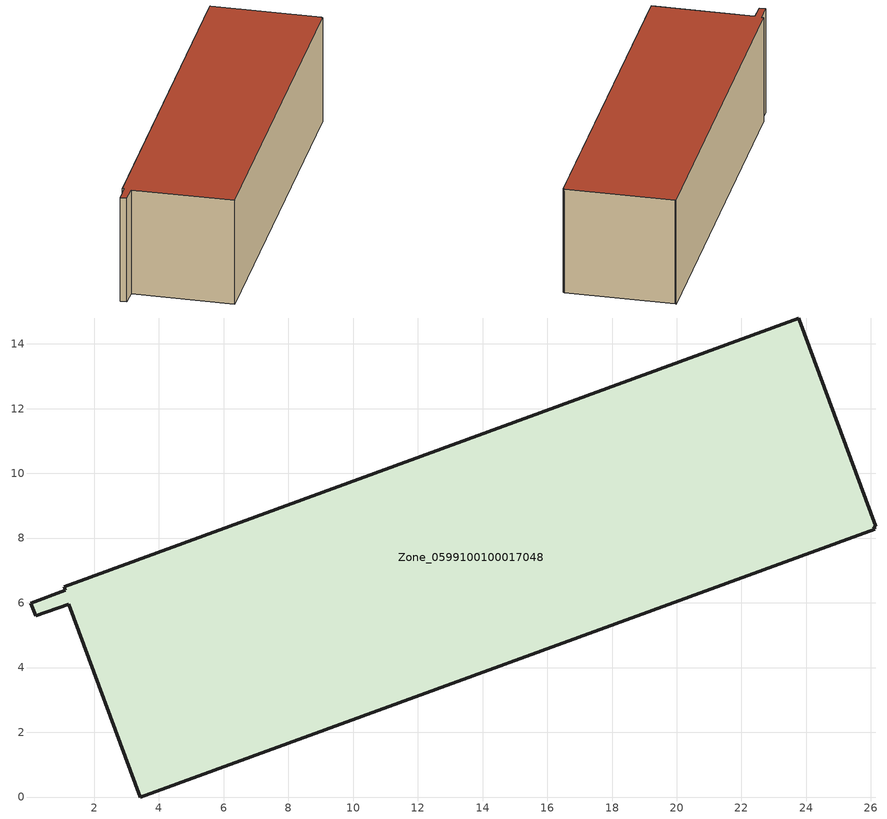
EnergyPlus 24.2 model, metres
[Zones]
Zone_0599100100017048
 floor ground (C_G): 26.09,8.35 26.12,8.27 3.43,0 1.22,5.96 0.19,5.59 0.04,5.99 1.11,6.38 1.07,6.49 23.77,14.8 23.79,14.75 26.15,8.37 z0
 wall outside (C_F): 1.22,5.96 3.43,0 26.12,8.27 26.09,8.35 26.15,8.37 23.79,14.75 23.77,14.8 1.07,6.49 1.11,6.38 0.04,5.99 0.19,5.59 1.22,5.96 z0:6.98
 roof outside (C_R): 26.12,8.27 26.09,8.35 26.15,8.37 23.79,14.75 23.77,14.8 1.07,6.49 1.11,6.38 0.04,5.99 0.19,5.59 1.22,5.96 3.43,0 z6.98
[BUILDING]
Pand.0599100100017048: North Axis=0; Terrain=City; Loads Convergence Tolerance Value=0.04; Temperature Convergence Tolerance Value=0.4; Solar Distribution=FullExterior; Maximum Number of Warmup Days=25; Minimum Number of Warmup Days=1
[Site:Location]
Rotterdam.The.Hague.AP_ZH_NLD Design_Conditions: Latitude=51.96; Longitude=4.45; Time Zone=1; Elevation=-4.5
[SITE:GROUNDTEMPERATURE:BUILDINGSURFACE]
18, 18, 18, 18, 18, 18, 18, 18, 18, 18, 18, 18
[MATERIAL] Thermal Absorptance=0.9; Solar Absorptance=0.7; Visible Absorptance=0.7
Name | Roughness | Thickness | Conductivity | Density | Specific Heat
G.D.2015-2018 | MediumSmooth | 0.15 | 0.0428571 | 540 | 1210
F.D.2015-2018 | Rough | 0.3 | 0.0666667 | 1920 | 840
R.D.2015-2018 | MediumRough | 0.2 | 0.0333333 | 1500 | 1000
[CONSTRUCTION]
C_G: G.D.2015-2018
C_F: F.D.2015-2018
C_R: R.D.2015-2018
[ZONE]
Zone_0599100100017048: Type=1; Multiplier=1; Ceiling Height=Autocalculate; Volume=Autocalculate; Floor Area=autocalculate; Part of Total Floor Area=Yes
[ZONEINFILTRATION:DESIGNFLOWRATE]
Infil_Zone_0599100100017048: Zone or ZoneList or Space or SpaceList=Zone_0599100100017048; Schedule=AlwaysOn; Design Flow Rate Calculation Method=Flow/Area; Flow Rate per Floor Area=0.0021; Constant Term Coefficient=1; Temperature Term Coefficient=0; Velocity Term Coefficient=0; Velocity Squared Term Coefficient=0
[HVACTEMPLATE:ZONE:IDEALLOADSAIRSYSTEM]
Zone_0599100100017048: Maximum Heating Supply Air Temperature=50; Minimum Cooling Supply Air Temperature=13; Maximum Heating Supply Air Humidity Ratio=0.0156; Minimum Cooling Supply Air Humidity Ratio=0.0077; Heating Limit=NoLimit; Cooling Limit=NoLimit; Dehumidification Control Type=ConstantSensibleHeatRatio; Cooling Sensible Heat Ratio=0.7; Dehumidification Setpoint=60; Humidification Control Type=None; Humidification Setpoint=30; Outdoor Air Method=None; Outdoor Air Flow Rate per Person=0.00944; Outdoor Air Flow Rate per Zone Floor Area=0; Outdoor Air Flow Rate per Zone=0; Demand Controlled Ventilation Type=None; Outdoor Air Economizer Type=NoEconomizer; Heat Recovery Type=None; Sensible Heat Recovery Effectiveness=0.7; Latent Heat Recovery Effectiveness=0.65
[ZONECONTROL:THERMOSTAT]
ThermostatControl_Zone_0599100100017048: Zone or ZoneList=Zone_0599100100017048; Control Type Schedule=DualSetpointControlType; Control 1=Thermostat_Zone_0599100100017048; Temperature Difference Between Cutout And Setpoint=0
[THERMOSTATSETPOINT:DUALSETPOINT]
Thermostat_Zone_0599100100017048: Heating Setpoint Temperature Schedule=HeatingSetpoint_Zone_0599100100017048; Cooling Setpoint Temperature Schedule=CoolingSetpoint_Zone_0599100100017048
[SCHEDULE:COMPACT]
HeatingSetpoint_Zone_0599100100017048: Through: 12/31, For: AllDays, Until: 24:00, 21
CoolingSetpoint_Zone_0599100100017048: Through: 12/31, For: AllDays, Until: 24:00, 24
DualSetpointControlType: Through: 12/31, For: AllDays, Until: 24:00, 4
AlwaysOn: Through: 12/31, For: AllDays, Until: 24:00, 1
